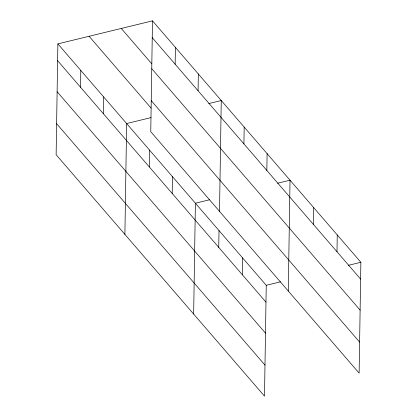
<?xml version="1.0" encoding="UTF-8"?>
<svg xmlns="http://www.w3.org/2000/svg" width="417" height="417" viewBox="0 0 417 417"><rect width="100%" height="100%" fill="white"/><g stroke="black" fill="none" stroke-linecap="round" stroke-linejoin="round"><path stroke-width="0.63" d="M57.874 43.874L56.133 154.712L264.503 396.15L266.244 285.306L57.874 43.874L152.497 20.85L360.867 262.288L359.126 373.126L150.756 131.694L152.497 20.85M80.528 87.242L80.794 70.431M103.452 113.799L103.713 96.989M124.897 234.39L126.638 123.547L150.99 117.62M149.291 166.915L149.557 150.104M172.211 193.472L172.476 176.662M175.156 64.218L175.416 47.408M193.655 314.064L195.396 203.22L209.761 199.722M198.075 90.776L198.341 73.965M218.748 247.39L219.014 230.58M219.519 211.367L221.26 100.523L208.771 103.562M243.914 143.891L244.18 127.081M242.366 274.756L242.631 257.946M266.838 170.449L267.099 153.638M288.283 291.04L290.023 180.196L277.529 183.235M313.376 224.372L313.636 207.562M336.988 251.732L337.254 234.922M266.244 285.306L280.61 281.814M348.377 265.327L360.867 262.288M152.231 37.66L360.606 279.098M121.269 28.445L151.83 63.858M151.746 68.69L360.116 310.128M151.241 100.664L359.616 342.096M89.097 36.274L151.069 108.081M57.609 60.684L265.978 302.117M57.124 91.714L265.493 333.147M56.618 123.682L264.993 365.12"/></g></svg>
